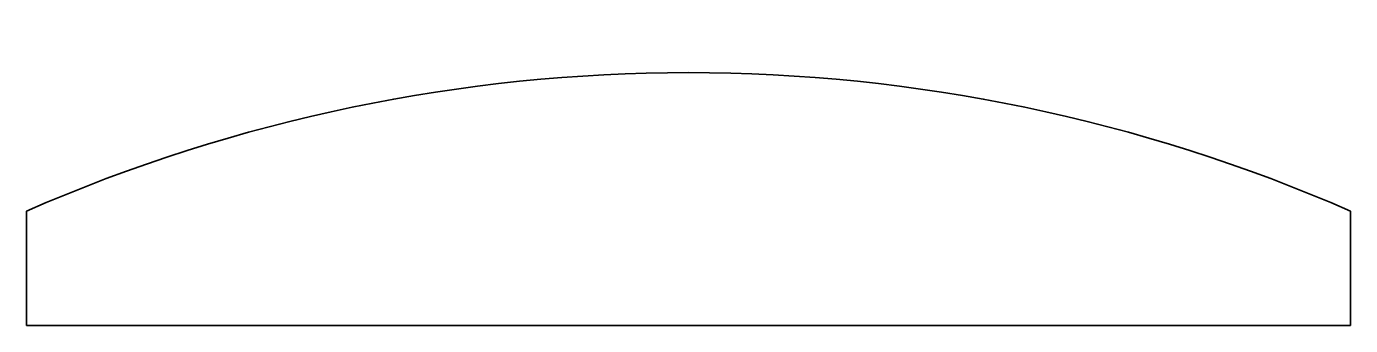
# Model space of a CAD drawing. Header units: inches. Extents: x 0 to 660, y 0 to 149.
import ezdxf

# ---------------------------------------------------------------- set-up
doc = ezdxf.new("R2010")
doc.units = ezdxf.units.IN
doc.header["$MEASUREMENT"] = 0
doc.layers.add('SIMUMAK Visible (ISO)', color=7, linetype='Continuous', lineweight=35)

# ---------------------------------------------------------------- blocks, each defined once
blk = doc.blocks.new('AMB-03-CMDSI02_Sheet_26_AMB-03-CMDSI02')
at = {"layer": 'SIMUMAK Visible (ISO)'}
for p, q in [((-330, -63), (-330, -6)), ((330, -6), (330, -63)), ((-330, -63), (330, -63))]:
    blk.add_line(p, q, dxfattribs=at)
at = {"layer": 'SIMUMAK Visible (ISO)', "extrusion": (0, 0, -1)}
blk.add_arc((0, -760.63), 823.63, 66.38023, 113.61977, dxfattribs=at)

msp = doc.modelspace()

# ---------------------------------------------------------------- block references
msp.add_blockref('AMB-03-CMDSI02_Sheet_26_AMB-03-CMDSI02', (330, 63))

doc.saveas('drawing.dxf')
